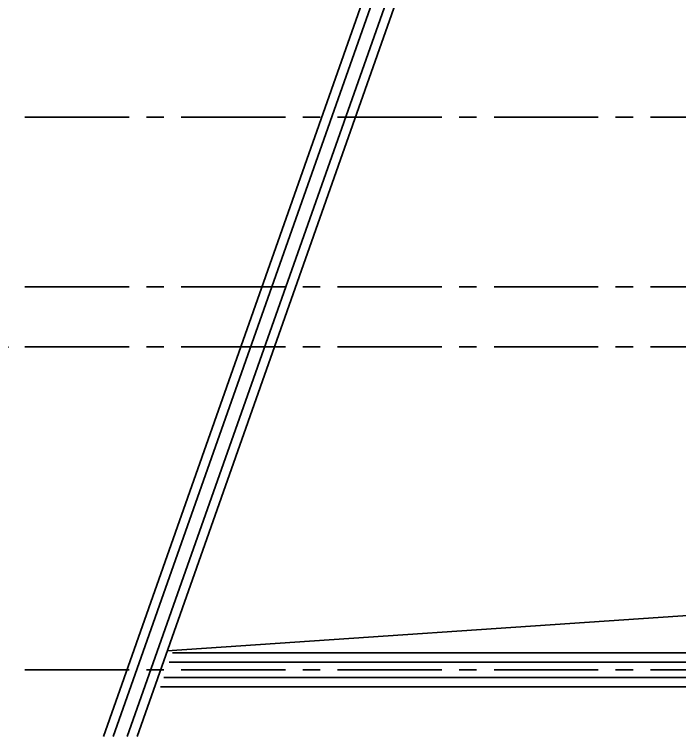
# Model space of a CAD drawing. Extents: x 296441 to 853063, y 459050 to 1117990.
# Drawn here: x 594960 to 607114, y 559907 to 573105 of the extents above; entities that cross this region are included whole.
import ezdxf

# ---------------------------------------------------------------- set-up
doc = ezdxf.new("R2010")
doc.units = 0
doc.header["$LTSCALE"] = 1000
doc.linetypes.add('14-GRID$0$CENTER2', pattern=[28.575, 19.05, -3.175, 3.175, -3.175])
for name, color, linetype in [('14-GRID$0$G-GRID', 9, '14-GRID$0$CENTER2'), ('20-PLAN-FL03-P$0$A-HOLE', 211, 'Continuous'), ('A-ROOF', 2, 'Continuous'), ('D-PLAN-ROOF$0$A-ROOF', 2, 'Continuous'), ('PUB_DIM', 3, 'Continuous')]:
    doc.layers.add(name, color=color, linetype=linetype)
doc.styles.add('_TCH_DIM_T3', font='SIMPLEX', dxfattribs={"width": 0.705882, "bigfont": 'GBCBIG'})
doc.dimstyles.new('_TCH_ARCH&&100', dxfattribs={"dimtxt": 297.5, "dimasz": 100, "dimexe": 250, "dimexo": 300, "dimgap": 100, "dimtad": 1, "dimdec": 0, "dimzin": 0, "dimdsep": 46, "dimtxsty": '_TCH_DIM_T3', "dimblk": 'ARCHTICK', "dimcen": 0.09, "dimclrt": 7, "dimazin": 2, "dimtfac": 1, "dimtdec": 0, "dimtix": 1, "dimtmove": 2, "dimatfit": 3, "dimfxl": 0, "dimtolj": 1, "dimtzin": 0, "dimarcsym": 0})

# ---------------------------------------------------------------- blocks, each defined once
blk = doc.blocks.new('_ArchTick')
at = {"color": 0, "linetype": 'ByBlock', "const_width": 0.4}
blk.add_lwpolyline([(-0.5, -0.5), (0.5, 0.5)], dxfattribs=at)
blk = doc.blocks.new('*D263')
at = {"layer": 'Defpoints', "color": 0, "transparency": 16777216}
for p in [(592751, 581927), (595151, 581927), (595151, 567027)]:
    blk.add_point(p, dxfattribs=at)
at = {"layer": 'PUB_DIM', "color": 0, "lineweight": -2, "transparency": 16777216}
for p, q in [((594851, 581927), (592501, 581927)), ((592751, 567027), (592751, 581927)), ((594851, 567027), (592501, 567027))]:
    blk.add_line(p, q, dxfattribs=at)
at = {"layer": 'PUB_DIM', "color": 0, "lineweight": -2, "transparency": 16777216, "xscale": 100, "yscale": 100, "zscale": 100}
for p, rotation in [((592751, 581927), 90), ((592751, 567027), 270)]:
    blk.add_blockref('_ArchTick', p, dxfattribs=dict(at, rotation=rotation))
at = {"layer": 'PUB_DIM', "color": 7, "transparency": 16777216, "insert": (592502, 574477), "char_height": 297.5, "attachment_point": 5, "rotation": 90, "style": '_TCH_DIM_T3'}
blk.add_mtext('\\A1;14900', dxfattribs=at)
blk = doc.blocks.new('TTTTT')
at = {"layer": 'D-PLAN-ROOF$0$A-ROOF', "color": 8}
for p, q in [((1558931, 596772), (1549312, 569482)), ((1559111, 596772), (1549492, 569482)), ((1559365, 596772), (1549747, 569482)), ((1559546, 596772), (1549927, 569482)), ((1550573, 571012), (1622435, 571012)), ((1550513, 570842), (1622435, 570842)), ((1622382, 570562), (1550414, 570562)), ((1622435, 570392), (1550354, 570392))]:
    blk.add_line(p, q, dxfattribs=at)

msp = doc.modelspace()

# ---------------------------------------------------------------- linework, layer by layer
at = {"layer": '14-GRID$0$G-GRID', "color": 8, "ltscale": 0.1}
for p, q in [((595151, 571227.2), (620098.5, 571227.2)), ((595151, 568127.2), (674432.5, 568127.2)), ((595151, 567027.2), (674432.5, 567027.2)), ((595151, 561127.2), (674432.5, 561127.2))]:
    msp.add_line(p, q, dxfattribs=at)
at = {"layer": '20-PLAN-FL03-P$0$A-HOLE'}
msp.add_line((597752.9, 561471.7), (617880.7, 562844.3), dxfattribs=at)

# ---------------------------------------------------------------- block references
at = {"layer": 'A-ROOF'}
msp.add_blockref('TTTTT', (-952725.6, -9574.8), dxfattribs=at)

# ---------------------------------------------------------------- dimensions: what is measured, and where the dimension line sits
at = {"layer": 'PUB_DIM'}
dim = msp.add_aligned_dim(p1=(595151, 567027.2), p2=(595151, 581927.2), distance=2400, dimstyle='_TCH_ARCH&&100', dxfattribs=at)
dim.commit()
dim.dimension.update_dxf_attribs({"geometry": '*D263', "text_midpoint": (592502.3, 574477.2)})

doc.saveas('drawing.dxf')
